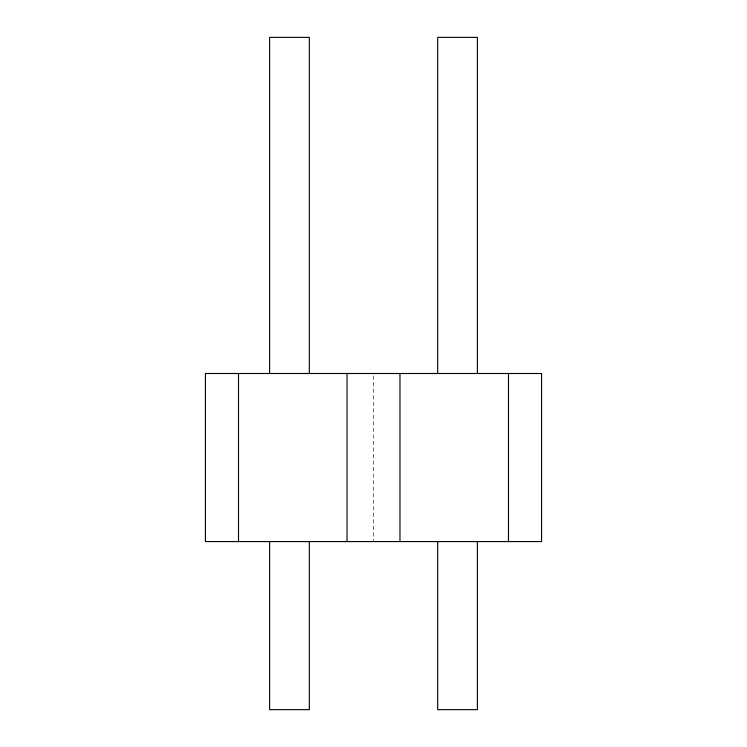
<?xml version="1.0" encoding="UTF-8"?>
<svg xmlns="http://www.w3.org/2000/svg" width="747" height="747" viewBox="0 0 747 747"><rect width="100%" height="100%" fill="white"/><g stroke="black" fill="none" stroke-linecap="round" stroke-linejoin="round"><path stroke-width="0.56" stroke-dasharray="3.73 2.8" d="M373.5 375.834L373.5 540.408"/><path stroke-width="1.12" d="M508.492 373.5L508.492 541.575M477.389 373.5L477.389 37.35L437.686 37.35L437.686 373.5M477.389 541.575L477.389 709.65L437.686 709.65L437.686 541.575M399.972 373.5L399.972 541.575M347.028 373.5L347.028 541.575M309.314 373.5L309.314 37.35L269.611 37.35L269.611 373.5M309.314 541.575L309.314 709.65L269.611 709.65L269.611 541.575M238.508 373.5L238.508 541.575M541.575 373.5L205.425 373.5L205.425 541.575L541.575 541.575L541.575 373.5"/></g></svg>
